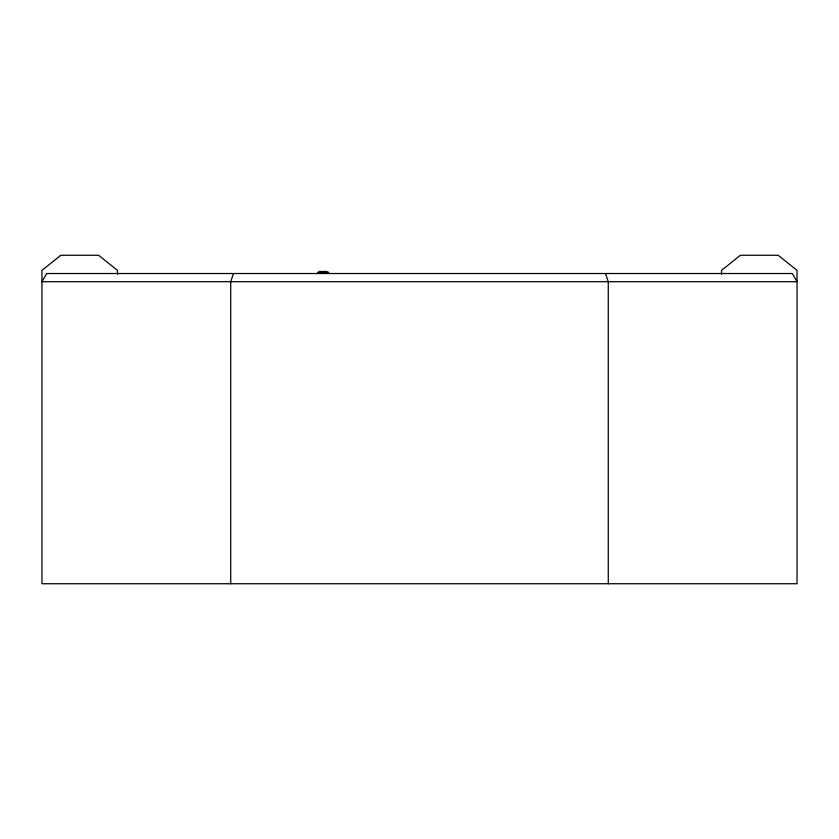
<?xml version="1.0" encoding="UTF-8"?>
<svg xmlns="http://www.w3.org/2000/svg" width="839" height="839" viewBox="0 0 839 839"><rect width="100%" height="100%" fill="white"/><g stroke="black" fill="none" stroke-linecap="round" stroke-linejoin="round"><path stroke-width="1.26" d="M233.452 273.524L230.725 281.694L230.725 583.734M319.376 271.5L326.927 271.5M317.467 272.256L328.836 272.256M605.548 273.524L608.275 281.694L608.275 583.734M721.54 274.143L721.54 270.368L740.418 255.266L778.173 255.266L797.05 270.368L797.05 583.734L41.95 583.734L41.95 270.368L60.828 255.266L98.583 255.266L117.46 270.368L117.46 274.143M46.669 273.524L41.95 281.694L797.05 281.694L792.331 273.524L46.669 273.524"/></g></svg>
